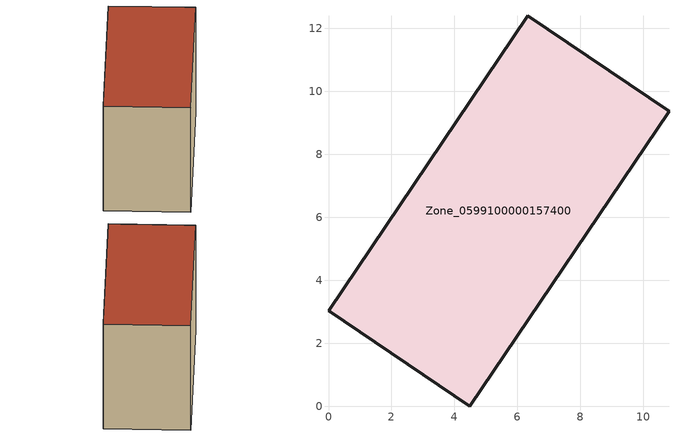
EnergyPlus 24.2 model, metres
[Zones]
Zone_0599100000157400
 floor ground (C_G): 4.48,0 0,3.03 6.33,12.4 10.81,9.37 z1.58
 wall outside (C_F): 0,3.03 4.48,0 10.81,9.37 6.33,12.4 0,3.03 z1.58:9.26
 roof outside (C_R): 10.81,9.37 6.33,12.4 0,3.03 4.48,0 z9.26
[BUILDING]
Pand.0599100000157400: North Axis=0; Terrain=City; Loads Convergence Tolerance Value=0.04; Temperature Convergence Tolerance Value=0.4; Solar Distribution=FullExterior; Maximum Number of Warmup Days=25; Minimum Number of Warmup Days=1
[Site:Location]
Rotterdam.The.Hague.AP_ZH_NLD Design_Conditions: Latitude=51.96; Longitude=4.45; Time Zone=1; Elevation=-4.5
[SITE:GROUNDTEMPERATURE:BUILDINGSURFACE]
18, 18, 18, 18, 18, 18, 18, 18, 18, 18, 18, 18
[MATERIAL] Thermal Absorptance=0.9; Solar Absorptance=0.7; Visible Absorptance=0.7
Name | Roughness | Thickness | Conductivity | Density | Specific Heat
G.TI.1975-1991 | MediumSmooth | 0.15 | 0.288461 | 540 | 1210
F.TI.1975-1991 | Rough | 0.3 | 0.230769 | 1920 | 840
R.TI.1975-1991 | MediumRough | 0.2 | 0.153846 | 1500 | 1000
[CONSTRUCTION]
C_G: G.TI.1975-1991
C_F: F.TI.1975-1991
C_R: R.TI.1975-1991
[ZONE]
Zone_0599100000157400: Type=1; Multiplier=1; Ceiling Height=Autocalculate; Volume=Autocalculate; Floor Area=autocalculate; Part of Total Floor Area=Yes
[ZONEINFILTRATION:DESIGNFLOWRATE]
Infil_Zone_0599100000157400: Zone or ZoneList or Space or SpaceList=Zone_0599100000157400; Schedule=AlwaysOn; Design Flow Rate Calculation Method=Flow/Area; Flow Rate per Floor Area=0.003; Constant Term Coefficient=1; Temperature Term Coefficient=0; Velocity Term Coefficient=0; Velocity Squared Term Coefficient=0
[HVACTEMPLATE:ZONE:IDEALLOADSAIRSYSTEM]
Zone_0599100000157400: Maximum Heating Supply Air Temperature=50; Minimum Cooling Supply Air Temperature=13; Maximum Heating Supply Air Humidity Ratio=0.0156; Minimum Cooling Supply Air Humidity Ratio=0.0077; Heating Limit=NoLimit; Cooling Limit=NoLimit; Dehumidification Control Type=ConstantSensibleHeatRatio; Cooling Sensible Heat Ratio=0.7; Dehumidification Setpoint=60; Humidification Control Type=None; Humidification Setpoint=30; Outdoor Air Method=None; Outdoor Air Flow Rate per Person=0.00944; Outdoor Air Flow Rate per Zone Floor Area=0; Outdoor Air Flow Rate per Zone=0; Demand Controlled Ventilation Type=None; Outdoor Air Economizer Type=NoEconomizer; Heat Recovery Type=None; Sensible Heat Recovery Effectiveness=0.7; Latent Heat Recovery Effectiveness=0.65
[ZONECONTROL:THERMOSTAT]
ThermostatControl_Zone_0599100000157400: Zone or ZoneList=Zone_0599100000157400; Control Type Schedule=DualSetpointControlType; Control 1=Thermostat_Zone_0599100000157400; Temperature Difference Between Cutout And Setpoint=0
[THERMOSTATSETPOINT:DUALSETPOINT]
Thermostat_Zone_0599100000157400: Heating Setpoint Temperature Schedule=HeatingSetpoint_Zone_0599100000157400; Cooling Setpoint Temperature Schedule=CoolingSetpoint_Zone_0599100000157400
[SCHEDULE:COMPACT]
HeatingSetpoint_Zone_0599100000157400: Through: 12/31, For: AllDays, Until: 24:00, 21
CoolingSetpoint_Zone_0599100000157400: Through: 12/31, For: AllDays, Until: 24:00, 24
DualSetpointControlType: Through: 12/31, For: AllDays, Until: 24:00, 4
AlwaysOn: Through: 12/31, For: AllDays, Until: 24:00, 1
